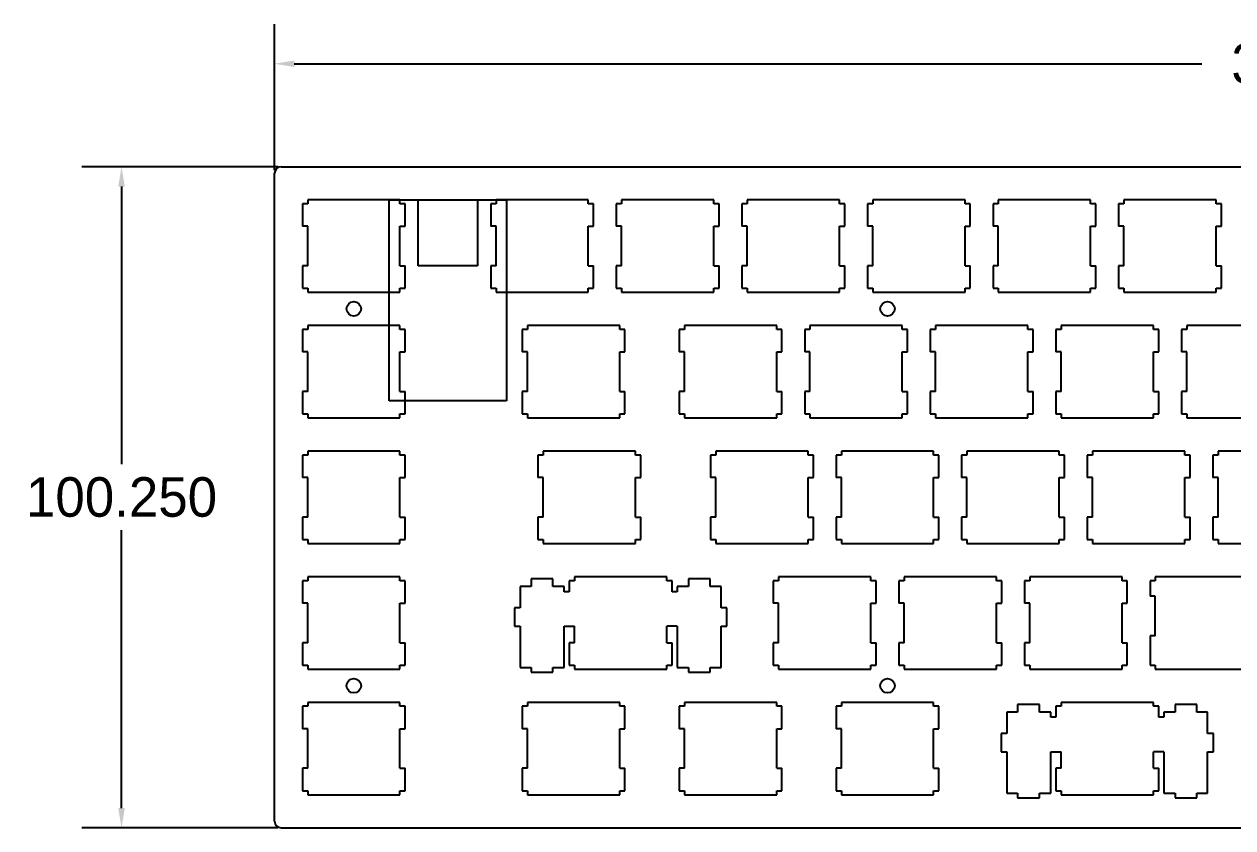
# Model space of a CAD drawing. Header units: inches. Extents: x 24 to 381, y 153 to 275.
# Drawn here: x 23.7 to 207, y 152.7 to 274.6 of the extents above; entities that cross this region are included whole.
import ezdxf

# ---------------------------------------------------------------- set-up
doc = ezdxf.new("R2010")
doc.units = ezdxf.units.IN
doc.header["$MEASUREMENT"] = 0
doc.header["$PDSIZE"] = -1
doc.layers.add('1', color=3, linetype='Continuous')
doc.dimstyles.new('Metric', dxfattribs={"dimtxt": 6, "dimasz": 3, "dimexe": 6, "dimexo": 0.5, "dimgap": 2, "dimtad": 0, "dimtih": 1, "dimtoh": 1, "dimdec": 3, "dimzin": 0, "dimdsep": 46, "dimtxsty": 'Standard', "dimcen": 0.09, "dimazin": 0, "dimtfac": 1, "dimtdec": 3, "dimtofl": 0, "dimtmove": 0, "dimatfit": 3, "dimfxl": 1, "dimtolj": 1, "dimtzin": 0, "dimarcsym": 0})

# ---------------------------------------------------------------- blocks, each defined once
blk = doc.blocks.new('*D26')
at = {"color": 0, "lineweight": -2, "transparency": 16777216}
for p, q in [((61.66, 252.47), (61.66, 274.59)), ((380.99, 252.47), (380.99, 274.59)), ((64.66, 268.59), (202.33, 268.59)), ((377.99, 268.59), (240.33, 268.59))]:
    blk.add_line(p, q, dxfattribs=at)
at = {"color": 0, "transparency": 16777216}
for points in [[(64.66, 269.09), (64.66, 268.09), (61.66, 268.59)], [(377.99, 269.09), (377.99, 268.09), (380.99, 268.59)]]:
    blk.add_solid(points, dxfattribs=at)
at = {"layer": 'Defpoints', "color": 0, "transparency": 16777216}
for p in [(380.99, 268.59), (61.66, 251.97), (380.99, 251.97)]:
    blk.add_point(p, dxfattribs=at)
at = {"color": 0, "transparency": 16777216, "insert": (221.33, 268.59), "char_height": 6, "attachment_point": 5}
blk.add_mtext('\\A1;319.325', dxfattribs=at)
blk = doc.blocks.new('*D27')
at = {"color": 0, "lineweight": -2, "transparency": 16777216}
for p, q in [((62.16, 252.97), (32.45, 252.97)), ((38.45, 249.97), (38.45, 207.85)), ((38.45, 155.72), (38.45, 197.85)), ((62.16, 152.72), (32.45, 152.72))]:
    blk.add_line(p, q, dxfattribs=at)
at = {"color": 0, "transparency": 16777216}
for points in [[(37.95, 249.97), (38.95, 249.97), (38.45, 252.97)], [(37.95, 155.72), (38.95, 155.72), (38.45, 152.72)]]:
    blk.add_solid(points, dxfattribs=at)
at = {"layer": 'Defpoints', "color": 0, "transparency": 16777216}
for p in [(62.66, 252.97), (38.45, 152.72), (62.66, 152.72)]:
    blk.add_point(p, dxfattribs=at)
at = {"color": 0, "transparency": 16777216, "insert": (38.45, 202.85), "char_height": 6, "attachment_point": 5}
blk.add_mtext('\\A1;100.250', dxfattribs=at)

msp = doc.modelspace()

# ---------------------------------------------------------------- linework, layer by layer
at = {"color": 0}
for p, q in [((61.6635, 153.7236), (61.6635, 251.9736)), ((62.6635, 252.9736), (379.9885, 252.9736)), ((66.6885, 247.9486), (66.6885, 247.3486)), ((80.6885, 247.9486), (66.6885, 247.9486)), ((80.6885, 247.3486), (80.6885, 247.9486)), ((95.2635, 247.9486), (95.2635, 247.3486)), ((109.2635, 247.9486), (95.2635, 247.9486)), ((109.2635, 247.3486), (109.2635, 247.9486)), ((128.3135, 247.9486), (114.3135, 247.9486)), ((114.3135, 247.9486), (114.3135, 247.3486)), ((128.3135, 247.3486), (128.3135, 247.9486)), ((133.3635, 247.9486), (133.3635, 247.3486)), ((147.3635, 247.9486), (133.3635, 247.9486)), ((147.3635, 247.3486), (147.3635, 247.9486)), ((152.4135, 247.9486), (152.4135, 247.3486)), ((166.4135, 247.9486), (152.4135, 247.9486)), ((166.4135, 247.3486), (166.4135, 247.9486)), ((171.4635, 247.9486), (171.4635, 247.3486)), ((185.4635, 247.9486), (171.4635, 247.9486)), ((185.4635, 247.3486), (185.4635, 247.9486)), ((204.5135, 247.9486), (190.5135, 247.9486)), ((190.5135, 247.9486), (190.5135, 247.3486)), ((204.5135, 247.3486), (204.5135, 247.9486)), ((66.6885, 247.3486), (65.8885, 247.3486)), ((65.8885, 247.3486), (65.8885, 243.9486)), ((81.4885, 247.3486), (80.6885, 247.3486)), ((81.4885, 243.9486), (81.4885, 247.3486)), ((94.4635, 247.3486), (94.4635, 243.9486)), ((95.2635, 247.3486), (94.4635, 247.3486)), ((110.0635, 247.3486), (109.2635, 247.3486)), ((110.0635, 243.9486), (110.0635, 247.3486)), ((114.3135, 247.3486), (113.5135, 247.3486)), ((113.5135, 247.3486), (113.5135, 243.9486)), ((129.1135, 247.3486), (128.3135, 247.3486)), ((129.1135, 243.9486), (129.1135, 247.3486)), ((132.5635, 247.3486), (132.5635, 243.9486)), ((133.3635, 247.3486), (132.5635, 247.3486)), ((148.1635, 247.3486), (147.3635, 247.3486)), ((148.1635, 243.9486), (148.1635, 247.3486)), ((151.6135, 247.3486), (151.6135, 243.9486)), ((152.4135, 247.3486), (151.6135, 247.3486)), ((167.2135, 247.3486), (166.4135, 247.3486)), ((167.2135, 243.9486), (167.2135, 247.3486)), ((170.6635, 247.3486), (170.6635, 243.9486)), ((171.4635, 247.3486), (170.6635, 247.3486)), ((186.2635, 247.3486), (185.4635, 247.3486)), ((186.2635, 243.9486), (186.2635, 247.3486)), ((190.5135, 247.3486), (189.7135, 247.3486)), ((189.7135, 247.3486), (189.7135, 243.9486)), ((205.3135, 247.3486), (204.5135, 247.3486)), ((205.3135, 243.9486), (205.3135, 247.3486)), ((65.8885, 237.9486), (65.8885, 234.5486)), ((81.4885, 234.5486), (81.4885, 237.9486)), ((94.4635, 237.9486), (94.4635, 234.5486)), ((110.0635, 234.5486), (110.0635, 237.9486)), ((113.5135, 237.9486), (113.5135, 234.5486)), ((129.1135, 234.5486), (129.1135, 237.9486)), ((132.5635, 237.9486), (132.5635, 234.5486)), ((148.1635, 234.5486), (148.1635, 237.9486)), ((151.6135, 237.9486), (151.6135, 234.5486)), ((167.2135, 234.5486), (167.2135, 237.9486)), ((170.6635, 237.9486), (170.6635, 234.5486)), ((186.2635, 234.5486), (186.2635, 237.9486)), ((189.7135, 237.9486), (189.7135, 234.5486)), ((205.3135, 234.5486), (205.3135, 237.9486)), ((65.8885, 234.5486), (66.6885, 234.5486)), ((66.6885, 234.5486), (66.6885, 233.9486)), ((66.6885, 233.9486), (80.6885, 233.9486)), ((80.6885, 233.9486), (80.6885, 234.5486)), ((80.6885, 234.5486), (81.4885, 234.5486)), ((94.4635, 234.5486), (95.2635, 234.5486)), ((95.2635, 234.5486), (95.2635, 233.9486)), ((95.2635, 233.9486), (109.2635, 233.9486)), ((109.2635, 233.9486), (109.2635, 234.5486)), ((109.2635, 234.5486), (110.0635, 234.5486)), ((113.5135, 234.5486), (114.3135, 234.5486)), ((114.3135, 234.5486), (114.3135, 233.9486)), ((114.3135, 233.9486), (128.3135, 233.9486)), ((128.3135, 234.5486), (129.1135, 234.5486)), ((128.3135, 233.9486), (128.3135, 234.5486)), ((132.5635, 234.5486), (133.3635, 234.5486)), ((133.3635, 234.5486), (133.3635, 233.9486)), ((133.3635, 233.9486), (147.3635, 233.9486)), ((147.3635, 233.9486), (147.3635, 234.5486)), ((147.3635, 234.5486), (148.1635, 234.5486)), ((151.6135, 234.5486), (152.4135, 234.5486)), ((152.4135, 234.5486), (152.4135, 233.9486)), ((152.4135, 233.9486), (166.4135, 233.9486)), ((166.4135, 233.9486), (166.4135, 234.5486)), ((166.4135, 234.5486), (167.2135, 234.5486)), ((170.6635, 234.5486), (171.4635, 234.5486)), ((171.4635, 234.5486), (171.4635, 233.9486)), ((171.4635, 233.9486), (185.4635, 233.9486)), ((185.4635, 233.9486), (185.4635, 234.5486)), ((185.4635, 234.5486), (186.2635, 234.5486)), ((189.7135, 234.5486), (190.5135, 234.5486)), ((190.5135, 234.5486), (190.5135, 233.9486)), ((190.5135, 233.9486), (204.5135, 233.9486)), ((204.5135, 234.5486), (205.3135, 234.5486)), ((204.5135, 233.9486), (204.5135, 234.5486)), ((66.6885, 228.2986), (65.8885, 228.2986)), ((65.8885, 228.2986), (65.8885, 224.8986)), ((66.6885, 228.8986), (66.6885, 228.2986)), ((80.6885, 228.8986), (66.6885, 228.8986)), ((80.6885, 228.2986), (80.6885, 228.8986)), ((81.4885, 228.2986), (80.6885, 228.2986)), ((81.4885, 224.8986), (81.4885, 228.2986)), ((99.226, 228.2986), (99.226, 224.8986)), ((100.026, 228.2986), (99.226, 228.2986)), ((100.026, 228.8986), (100.026, 228.2986)), ((114.026, 228.8986), (100.026, 228.8986)), ((114.026, 228.2986), (114.026, 228.8986)), ((114.826, 228.2986), (114.026, 228.2986)), ((114.826, 224.8986), (114.826, 228.2986)), ((123.0385, 228.2986), (123.0385, 224.8986)), ((123.8385, 228.2986), (123.0385, 228.2986)), ((123.8385, 228.8986), (123.8385, 228.2986)), ((137.8385, 228.8986), (123.8385, 228.8986)), ((137.8385, 228.2986), (137.8385, 228.8986)), ((138.6385, 228.2986), (137.8385, 228.2986)), ((138.6385, 224.8986), (138.6385, 228.2986)), ((142.0885, 228.2986), (142.0885, 224.8986)), ((142.8885, 228.2986), (142.0885, 228.2986)), ((142.8885, 228.8986), (142.8885, 228.2986)), ((156.8885, 228.8986), (142.8885, 228.8986)), ((156.8885, 228.2986), (156.8885, 228.8986)), ((157.6885, 228.2986), (156.8885, 228.2986)), ((157.6885, 224.8986), (157.6885, 228.2986)), ((161.9385, 228.2986), (161.1385, 228.2986)), ((161.1385, 228.2986), (161.1385, 224.8986)), ((161.9385, 228.8986), (161.9385, 228.2986)), ((175.9385, 228.8986), (161.9385, 228.8986)), ((175.9385, 228.2986), (175.9385, 228.8986)), ((176.7385, 228.2986), (175.9385, 228.2986)), ((176.7385, 224.8986), (176.7385, 228.2986)), ((180.9885, 228.2986), (180.1885, 228.2986)), ((180.1885, 228.2986), (180.1885, 224.8986)), ((194.9885, 228.8986), (180.9885, 228.8986)), ((180.9885, 228.8986), (180.9885, 228.2986)), ((194.9885, 228.2986), (194.9885, 228.8986)), ((195.7885, 228.2986), (194.9885, 228.2986)), ((195.7885, 224.8986), (195.7885, 228.2986)), ((199.2385, 228.2986), (199.2385, 224.8986)), ((200.0385, 228.2986), (199.2385, 228.2986)), ((214.0385, 228.8986), (200.0385, 228.8986)), ((200.0385, 228.8986), (200.0385, 228.2986)), ((65.8885, 218.8986), (65.8885, 215.4986)), ((81.4885, 215.4986), (81.4885, 218.8986)), ((99.226, 218.8986), (99.226, 215.4986)), ((114.826, 215.4986), (114.826, 218.8986)), ((123.0385, 218.8986), (123.0385, 215.4986)), ((138.6385, 215.4986), (138.6385, 218.8986)), ((142.0885, 218.8986), (142.0885, 215.4986)), ((157.6885, 215.4986), (157.6885, 218.8986)), ((161.1385, 218.8986), (161.1385, 215.4986)), ((176.7385, 215.4986), (176.7385, 218.8986)), ((180.1885, 218.8986), (180.1885, 215.4986)), ((195.7885, 215.4986), (195.7885, 218.8986)), ((199.2385, 218.8986), (199.2385, 215.4986)), ((65.8885, 215.4986), (66.6885, 215.4986)), ((66.6885, 215.4986), (66.6885, 214.8986)), ((66.6885, 214.8986), (80.6885, 214.8986)), ((80.6885, 215.4986), (81.4885, 215.4986)), ((80.6885, 214.8986), (80.6885, 215.4986)), ((99.226, 215.4986), (100.026, 215.4986)), ((100.026, 215.4986), (100.026, 214.8986)), ((100.026, 214.8986), (114.026, 214.8986)), ((114.026, 214.8986), (114.026, 215.4986)), ((114.026, 215.4986), (114.826, 215.4986)), ((123.0385, 215.4986), (123.8385, 215.4986)), ((123.8385, 215.4986), (123.8385, 214.8986)), ((123.8385, 214.8986), (137.8385, 214.8986)), ((137.8385, 214.8986), (137.8385, 215.4986)), ((137.8385, 215.4986), (138.6385, 215.4986)), ((142.0885, 215.4986), (142.8885, 215.4986)), ((142.8885, 215.4986), (142.8885, 214.8986)), ((142.8885, 214.8986), (156.8885, 214.8986)), ((156.8885, 214.8986), (156.8885, 215.4986)), ((156.8885, 215.4986), (157.6885, 215.4986)), ((161.1385, 215.4986), (161.9385, 215.4986)), ((161.9385, 215.4986), (161.9385, 214.8986)), ((161.9385, 214.8986), (175.9385, 214.8986)), ((175.9385, 214.8986), (175.9385, 215.4986)), ((175.9385, 215.4986), (176.7385, 215.4986)), ((180.1885, 215.4986), (180.9885, 215.4986)), ((180.9885, 215.4986), (180.9885, 214.8986)), ((180.9885, 214.8986), (194.9885, 214.8986)), ((194.9885, 215.4986), (195.7885, 215.4986)), ((194.9885, 214.8986), (194.9885, 215.4986)), ((199.2385, 215.4986), (200.0385, 215.4986)), ((200.0385, 215.4986), (200.0385, 214.8986)), ((200.0385, 214.8986), (214.0385, 214.8986)), ((66.6885, 209.2486), (65.8885, 209.2486)), ((65.8885, 209.2486), (65.8885, 205.8486)), ((80.6885, 209.8486), (66.6885, 209.8486)), ((66.6885, 209.8486), (66.6885, 209.2486)), ((80.6885, 209.2486), (80.6885, 209.8486)), ((81.4885, 209.2486), (80.6885, 209.2486)), ((81.4885, 205.8486), (81.4885, 209.2486)), ((101.6072, 209.2486), (101.6072, 205.8486)), ((102.4072, 209.2486), (101.6072, 209.2486)), ((116.4072, 209.8486), (102.4072, 209.8486)), ((102.4072, 209.8486), (102.4072, 209.2486)), ((116.4072, 209.2486), (116.4072, 209.8486)), ((117.2072, 209.2486), (116.4072, 209.2486)), ((117.2072, 205.8486), (117.2072, 209.2486)), ((127.801, 209.2486), (127.801, 205.8486)), ((128.601, 209.2486), (127.801, 209.2486)), ((128.601, 209.8486), (128.601, 209.2486)), ((142.601, 209.8486), (128.601, 209.8486)), ((142.601, 209.2486), (142.601, 209.8486)), ((143.401, 209.2486), (142.601, 209.2486)), ((143.401, 205.8486), (143.401, 209.2486)), ((147.651, 209.2486), (146.851, 209.2486)), ((146.851, 209.2486), (146.851, 205.8486)), ((147.651, 209.8486), (147.651, 209.2486)), ((161.651, 209.8486), (147.651, 209.8486)), ((161.651, 209.2486), (161.651, 209.8486)), ((162.451, 209.2486), (161.651, 209.2486)), ((162.451, 205.8486), (162.451, 209.2486)), ((165.901, 209.2486), (165.901, 205.8486)), ((166.701, 209.2486), (165.901, 209.2486)), ((166.701, 209.8486), (166.701, 209.2486)), ((180.701, 209.8486), (166.701, 209.8486)), ((180.701, 209.2486), (180.701, 209.8486)), ((181.501, 209.2486), (180.701, 209.2486)), ((181.501, 205.8486), (181.501, 209.2486)), ((185.751, 209.2486), (184.951, 209.2486)), ((184.951, 209.2486), (184.951, 205.8486)), ((199.751, 209.8486), (185.751, 209.8486)), ((185.751, 209.8486), (185.751, 209.2486)), ((199.751, 209.2486), (199.751, 209.8486)), ((200.551, 209.2486), (199.751, 209.2486)), ((200.551, 205.8486), (200.551, 209.2486)), ((204.001, 209.2486), (204.001, 205.8486)), ((204.801, 209.2486), (204.001, 209.2486)), ((218.801, 209.8486), (204.801, 209.8486)), ((204.801, 209.8486), (204.801, 209.2486)), ((65.8885, 199.8486), (65.8885, 196.4486)), ((81.4885, 196.4486), (81.4885, 199.8486)), ((101.6072, 199.8486), (101.6072, 196.4486)), ((117.2072, 196.4486), (117.2072, 199.8486)), ((127.801, 199.8486), (127.801, 196.4486)), ((143.401, 196.4486), (143.401, 199.8486)), ((146.851, 199.8486), (146.851, 196.4486)), ((162.451, 196.4486), (162.451, 199.8486)), ((165.901, 199.8486), (165.901, 196.4486)), ((181.501, 196.4486), (181.501, 199.8486)), ((184.951, 199.8486), (184.951, 196.4486)), ((200.551, 196.4486), (200.551, 199.8486)), ((204.001, 199.8486), (204.001, 196.4486)), ((65.8885, 196.4486), (66.6885, 196.4486)), ((66.6885, 196.4486), (66.6885, 195.8486)), ((80.6885, 196.4486), (81.4885, 196.4486)), ((80.6885, 195.8486), (80.6885, 196.4486)), ((101.6072, 196.4486), (102.4072, 196.4486)), ((102.4072, 196.4486), (102.4072, 195.8486)), ((116.4072, 196.4486), (117.2072, 196.4486)), ((116.4072, 195.8486), (116.4072, 196.4486)), ((127.801, 196.4486), (128.601, 196.4486)), ((128.601, 196.4486), (128.601, 195.8486)), ((142.601, 195.8486), (142.601, 196.4486)), ((142.601, 196.4486), (143.401, 196.4486)), ((146.851, 196.4486), (147.651, 196.4486)), ((147.651, 196.4486), (147.651, 195.8486)), ((161.651, 196.4486), (162.451, 196.4486)), ((161.651, 195.8486), (161.651, 196.4486)), ((165.901, 196.4486), (166.701, 196.4486)), ((166.701, 196.4486), (166.701, 195.8486)), ((180.701, 195.8486), (180.701, 196.4486)), ((180.701, 196.4486), (181.501, 196.4486)), ((184.951, 196.4486), (185.751, 196.4486)), ((185.751, 196.4486), (185.751, 195.8486)), ((199.751, 196.4486), (200.551, 196.4486)), ((199.751, 195.8486), (199.751, 196.4486)), ((204.001, 196.4486), (204.801, 196.4486)), ((204.801, 196.4486), (204.801, 195.8486)), ((66.6885, 195.8486), (80.6885, 195.8486)), ((102.4072, 195.8486), (116.4072, 195.8486)), ((128.601, 195.8486), (142.601, 195.8486)), ((147.651, 195.8486), (161.651, 195.8486)), ((166.701, 195.8486), (180.701, 195.8486)), ((185.751, 195.8486), (199.751, 195.8486)), ((204.801, 195.8486), (218.801, 195.8486)), ((80.6885, 190.7986), (66.6885, 190.7986)), ((66.6885, 190.7986), (66.6885, 190.1986)), ((80.6885, 190.1986), (80.6885, 190.7986)), ((121.1697, 190.7986), (107.1697, 190.7986)), ((107.1697, 190.7986), (107.1697, 190.1986)), ((121.1697, 190.1986), (121.1697, 190.7986)), ((152.126, 190.7986), (138.126, 190.7986)), ((138.126, 190.7986), (138.126, 190.1986)), ((152.126, 190.1986), (152.126, 190.7986)), ((157.176, 190.7986), (157.176, 190.1986)), ((171.176, 190.7986), (157.176, 190.7986)), ((171.176, 190.1986), (171.176, 190.7986)), ((190.226, 190.7986), (176.226, 190.7986)), ((176.226, 190.7986), (176.226, 190.1986)), ((190.226, 190.1986), (190.226, 190.7986)), ((209.276, 190.7986), (195.276, 190.7986)), ((195.276, 190.7986), (195.276, 190.1986)), ((66.6885, 190.1986), (65.8885, 190.1986)), ((65.8885, 190.1986), (65.8885, 186.7986)), ((81.4885, 190.1986), (80.6885, 190.1986)), ((81.4885, 186.7986), (81.4885, 190.1986)), ((98.9447, 189.3286), (98.9447, 186.0986)), ((100.5697, 189.3286), (98.9447, 189.3286)), ((100.5697, 190.4786), (100.5697, 189.3286)), ((103.8697, 190.4786), (100.5697, 190.4786)), ((103.8697, 189.3286), (103.8697, 190.4786)), ((105.5947, 189.3286), (103.8697, 189.3286)), ((105.5947, 188.5286), (105.5947, 189.3286)), ((106.3697, 190.1986), (106.3697, 188.5286)), ((107.1697, 190.1986), (106.3697, 190.1986)), ((121.9697, 190.1986), (121.1697, 190.1986)), ((121.9697, 188.5286), (121.9697, 190.1986)), ((124.4697, 189.3286), (122.7447, 189.3286)), ((122.7447, 189.3286), (122.7447, 188.5286)), ((127.7697, 190.4786), (124.4697, 190.4786)), ((124.4697, 190.4786), (124.4697, 189.3286)), ((127.7697, 189.3286), (127.7697, 190.4786)), ((129.3947, 189.3286), (127.7697, 189.3286)), ((129.3947, 186.0986), (129.3947, 189.3286)), ((138.126, 190.1986), (137.326, 190.1986)), ((137.326, 190.1986), (137.326, 186.7986)), ((152.926, 190.1986), (152.126, 190.1986)), ((152.926, 186.7986), (152.926, 190.1986)), ((157.176, 190.1986), (156.376, 190.1986)), ((156.376, 190.1986), (156.376, 186.7986)), ((171.976, 190.1986), (171.176, 190.1986)), ((171.976, 186.7986), (171.976, 190.1986)), ((175.426, 190.1986), (175.426, 186.7986)), ((176.226, 190.1986), (175.426, 190.1986)), ((191.026, 190.1986), (190.226, 190.1986)), ((191.026, 186.7986), (191.026, 190.1986)), ((194.476, 190.1986), (194.476, 187.8384)), ((195.276, 190.1986), (194.476, 190.1986)), ((106.3697, 188.5286), (105.5947, 188.5286)), ((122.7447, 188.5286), (121.9697, 188.5286)), ((98.0697, 186.0986), (98.0697, 183.2986)), ((98.9447, 186.0986), (98.0697, 186.0986)), ((130.2697, 186.0986), (129.3947, 186.0986)), ((130.2697, 183.2986), (130.2697, 186.0986)), ((98.0697, 183.2986), (98.9447, 183.2986)), ((98.9447, 183.2986), (98.9447, 177.0286)), ((105.5947, 177.0286), (105.5947, 183.2986)), ((122.7447, 183.2986), (122.7447, 177.0286)), ((129.3947, 177.0286), (129.3947, 183.2986)), ((129.3947, 183.2986), (130.2697, 183.2986)), ((194.476, 181.8384), (194.476, 177.3986)), ((65.8885, 180.7986), (65.8885, 177.3986)), ((81.4885, 177.3986), (81.4885, 180.7986)), ((106.3697, 180.7986), (106.3697, 177.3986)), ((121.9697, 177.3986), (121.9697, 180.7986)), ((137.326, 180.7986), (137.326, 177.3986)), ((152.926, 177.3986), (152.926, 180.7986)), ((156.376, 180.7986), (156.376, 177.3986)), ((171.976, 177.3986), (171.976, 180.7986)), ((175.426, 180.7986), (175.426, 177.3986)), ((191.026, 177.3986), (191.026, 180.7986)), ((65.8885, 177.3986), (66.6885, 177.3986)), ((66.6885, 177.3986), (66.6885, 176.7986)), ((66.6885, 176.7986), (80.6885, 176.7986)), ((80.6885, 177.3986), (81.4885, 177.3986)), ((80.6885, 176.7986), (80.6885, 177.3986)), ((98.9447, 177.0286), (100.5697, 177.0286)), ((100.5697, 177.0286), (100.5697, 176.3286)), ((100.5697, 176.3286), (103.8697, 176.3286)), ((103.8697, 177.0286), (105.5947, 177.0286)), ((103.8697, 176.3286), (103.8697, 177.0286)), ((106.3697, 177.3986), (107.1697, 177.3986)), ((107.1697, 177.3986), (107.1697, 176.7986)), ((107.1697, 176.7986), (121.1697, 176.7986)), ((121.1697, 177.3986), (121.9697, 177.3986)), ((121.1697, 176.7986), (121.1697, 177.3986)), ((122.7447, 177.0286), (124.4697, 177.0286)), ((124.4697, 177.0286), (124.4697, 176.3286)), ((124.4697, 176.3286), (127.7697, 176.3286)), ((127.7697, 176.3286), (127.7697, 177.0286)), ((127.7697, 177.0286), (129.3947, 177.0286)), ((137.326, 177.3986), (138.126, 177.3986)), ((138.126, 177.3986), (138.126, 176.7986)), ((138.126, 176.7986), (152.126, 176.7986)), ((152.126, 177.3986), (152.926, 177.3986)), ((152.126, 176.7986), (152.126, 177.3986)), ((156.376, 177.3986), (157.176, 177.3986)), ((157.176, 177.3986), (157.176, 176.7986)), ((157.176, 176.7986), (171.176, 176.7986)), ((171.176, 176.7986), (171.176, 177.3986)), ((171.176, 177.3986), (171.976, 177.3986)), ((175.426, 177.3986), (176.226, 177.3986)), ((176.226, 177.3986), (176.226, 176.7986)), ((176.226, 176.7986), (190.226, 176.7986)), ((190.226, 176.7986), (190.226, 177.3986)), ((190.226, 177.3986), (191.026, 177.3986)), ((194.476, 177.3986), (195.276, 177.3986)), ((195.276, 177.3986), (195.276, 176.7986)), ((195.276, 176.7986), (209.276, 176.7986)), ((65.8885, 171.1486), (65.8885, 167.7486)), ((66.6885, 171.1486), (65.8885, 171.1486)), ((66.6885, 171.7486), (66.6885, 171.1486)), ((80.6885, 171.7486), (66.6885, 171.7486)), ((80.6885, 171.1486), (80.6885, 171.7486)), ((81.4885, 171.1486), (80.6885, 171.1486)), ((81.4885, 167.7486), (81.4885, 171.1486)), ((99.226, 171.1486), (99.226, 167.7486)), ((100.026, 171.1486), (99.226, 171.1486)), ((100.026, 171.7486), (100.026, 171.1486)), ((114.026, 171.7486), (100.026, 171.7486)), ((114.026, 171.1486), (114.026, 171.7486)), ((114.826, 171.1486), (114.026, 171.1486)), ((114.826, 167.7486), (114.826, 171.1486)), ((123.8385, 171.1486), (123.0385, 171.1486)), ((123.0385, 171.1486), (123.0385, 167.7486)), ((123.8385, 171.7486), (123.8385, 171.1486)), ((137.8385, 171.7486), (123.8385, 171.7486)), ((137.8385, 171.1486), (137.8385, 171.7486)), ((138.6385, 171.1486), (137.8385, 171.1486)), ((138.6385, 167.7486), (138.6385, 171.1486)), ((147.651, 171.1486), (146.851, 171.1486)), ((146.851, 171.1486), (146.851, 167.7486)), ((161.651, 171.7486), (147.651, 171.7486)), ((147.651, 171.7486), (147.651, 171.1486)), ((161.651, 171.1486), (161.651, 171.7486)), ((162.451, 171.1486), (161.651, 171.1486)), ((162.451, 167.7486), (162.451, 171.1486)), ((174.3885, 171.4286), (174.3885, 170.2786)), ((177.6885, 171.4286), (174.3885, 171.4286)), ((177.6885, 170.2786), (177.6885, 171.4286)), ((180.1885, 171.1486), (180.1885, 169.4786)), ((180.9885, 171.1486), (180.1885, 171.1486)), ((194.9885, 171.7486), (180.9885, 171.7486)), ((180.9885, 171.7486), (180.9885, 171.1486)), ((194.9885, 171.1486), (194.9885, 171.7486)), ((195.7885, 171.1486), (194.9885, 171.1486)), ((195.7885, 169.4786), (195.7885, 171.1486)), ((201.5885, 171.4286), (198.2885, 171.4286)), ((198.2885, 171.4286), (198.2885, 170.2786)), ((201.5885, 170.2786), (201.5885, 171.4286)), ((172.7635, 170.2786), (172.7635, 167.0486)), ((174.3885, 170.2786), (172.7635, 170.2786)), ((179.4135, 170.2786), (177.6885, 170.2786)), ((179.4135, 169.4786), (179.4135, 170.2786)), ((180.1885, 169.4786), (179.4135, 169.4786)), ((196.5635, 169.4786), (195.7885, 169.4786)), ((198.2885, 170.2786), (196.5635, 170.2786)), ((196.5635, 170.2786), (196.5635, 169.4786)), ((203.2135, 170.2786), (201.5885, 170.2786)), ((203.2135, 167.0486), (203.2135, 170.2786)), ((171.8885, 167.0486), (171.8885, 164.2486)), ((172.7635, 167.0486), (171.8885, 167.0486)), ((204.0885, 167.0486), (203.2135, 167.0486)), ((204.0885, 164.2486), (204.0885, 167.0486)), ((171.8885, 164.2486), (172.7635, 164.2486)), ((172.7635, 164.2486), (172.7635, 157.9786)), ((179.4135, 157.9786), (179.4135, 164.2486)), ((196.5635, 164.2486), (196.5635, 157.9786)), ((203.2135, 157.9786), (203.2135, 164.2486)), ((203.2135, 164.2486), (204.0885, 164.2486)), ((65.8885, 161.7486), (65.8885, 158.3486)), ((81.4885, 158.3486), (81.4885, 161.7486)), ((99.226, 161.7486), (99.226, 158.3486)), ((114.826, 158.3486), (114.826, 161.7486)), ((123.0385, 161.7486), (123.0385, 158.3486)), ((138.6385, 158.3486), (138.6385, 161.7486)), ((146.851, 161.7486), (146.851, 158.3486)), ((162.451, 158.3486), (162.451, 161.7486)), ((180.1885, 161.7486), (180.1885, 158.3486)), ((195.7885, 158.3486), (195.7885, 161.7486)), ((65.8885, 158.3486), (66.6885, 158.3486)), ((66.6885, 158.3486), (66.6885, 157.7486)), ((66.6885, 157.7486), (80.6885, 157.7486)), ((80.6885, 157.7486), (80.6885, 158.3486)), ((80.6885, 158.3486), (81.4885, 158.3486)), ((99.226, 158.3486), (100.026, 158.3486)), ((100.026, 158.3486), (100.026, 157.7486)), ((100.026, 157.7486), (114.026, 157.7486)), ((114.026, 157.7486), (114.026, 158.3486)), ((114.026, 158.3486), (114.826, 158.3486)), ((123.0385, 158.3486), (123.8385, 158.3486)), ((123.8385, 158.3486), (123.8385, 157.7486)), ((123.8385, 157.7486), (137.8385, 157.7486)), ((137.8385, 158.3486), (138.6385, 158.3486)), ((137.8385, 157.7486), (137.8385, 158.3486)), ((146.851, 158.3486), (147.651, 158.3486)), ((147.651, 158.3486), (147.651, 157.7486)), ((147.651, 157.7486), (161.651, 157.7486)), ((161.651, 158.3486), (162.451, 158.3486)), ((161.651, 157.7486), (161.651, 158.3486)), ((172.7635, 157.9786), (174.3885, 157.9786)), ((174.3885, 157.9786), (174.3885, 157.2786)), ((177.6885, 157.9786), (179.4135, 157.9786)), ((177.6885, 157.2786), (177.6885, 157.9786)), ((180.1885, 158.3486), (180.9885, 158.3486)), ((180.9885, 158.3486), (180.9885, 157.7486)), ((180.9885, 157.7486), (194.9885, 157.7486)), ((194.9885, 158.3486), (195.7885, 158.3486)), ((194.9885, 157.7486), (194.9885, 158.3486)), ((196.5635, 157.9786), (198.2885, 157.9786)), ((198.2885, 157.9786), (198.2885, 157.2786)), ((201.5885, 157.2786), (201.5885, 157.9786)), ((201.5885, 157.9786), (203.2135, 157.9786)), ((174.3885, 157.2786), (177.6885, 157.2786)), ((198.2885, 157.2786), (201.5885, 157.2786)), ((62.6635, 152.7236), (379.9885, 152.7236))]:
    msp.add_line(p, q, dxfattribs=at)
for p, q in [((66.6885, 243.9486), (65.8885, 243.9486)), ((66.6885, 237.9486), (66.6885, 243.9486)), ((80.6885, 237.9486), (80.6885, 243.9486)), ((80.6885, 243.9486), (81.4885, 243.9486)), ((95.2635, 243.9486), (94.4635, 243.9486)), ((95.2635, 237.9486), (95.2635, 243.9486)), ((109.2635, 237.9486), (109.2635, 243.9486)), ((109.2635, 243.9486), (110.0635, 243.9486)), ((114.3135, 243.9486), (113.5135, 243.9486)), ((114.3135, 237.9486), (114.3135, 243.9486)), ((128.3135, 237.9486), (128.3135, 243.9486)), ((128.3135, 243.9486), (129.1135, 243.9486)), ((133.3635, 243.9486), (132.5635, 243.9486)), ((133.3635, 237.9486), (133.3635, 243.9486)), ((147.3635, 237.9486), (147.3635, 243.9486)), ((147.3635, 243.9486), (148.1635, 243.9486)), ((152.4135, 243.9486), (151.6135, 243.9486)), ((152.4135, 237.9486), (152.4135, 243.9486)), ((166.4135, 237.9486), (166.4135, 243.9486)), ((166.4135, 243.9486), (167.2135, 243.9486)), ((171.4635, 243.9486), (170.6635, 243.9486)), ((171.4635, 237.9486), (171.4635, 243.9486)), ((185.4635, 237.9486), (185.4635, 243.9486)), ((185.4635, 243.9486), (186.2635, 243.9486)), ((190.5135, 243.9486), (189.7135, 243.9486)), ((190.5135, 237.9486), (190.5135, 243.9486)), ((204.5135, 237.9486), (204.5135, 243.9486)), ((204.5135, 243.9486), (205.3135, 243.9486)), ((66.6885, 237.9486), (65.8885, 237.9486)), ((80.6885, 237.9486), (81.4885, 237.9486)), ((95.2635, 237.9486), (94.4635, 237.9486)), ((109.2635, 237.9486), (110.0635, 237.9486)), ((114.3135, 237.9486), (113.5135, 237.9486)), ((128.3135, 237.9486), (129.1135, 237.9486)), ((133.3635, 237.9486), (132.5635, 237.9486)), ((147.3635, 237.9486), (148.1635, 237.9486)), ((152.4135, 237.9486), (151.6135, 237.9486)), ((166.4135, 237.9486), (167.2135, 237.9486)), ((171.4635, 237.9486), (170.6635, 237.9486)), ((185.4635, 237.9486), (186.2635, 237.9486)), ((190.5135, 237.9486), (189.7135, 237.9486)), ((204.5135, 237.9486), (205.3135, 237.9486)), ((66.6885, 224.8986), (65.8885, 224.8986)), ((66.6885, 218.8986), (66.6885, 224.8986)), ((80.6885, 218.8986), (80.6885, 224.8986)), ((80.6885, 224.8986), (81.4885, 224.8986)), ((100.026, 224.8986), (99.226, 224.8986)), ((100.026, 218.8986), (100.026, 224.8986)), ((114.026, 218.8986), (114.026, 224.8986)), ((114.026, 224.8986), (114.826, 224.8986)), ((123.8385, 224.8986), (123.0385, 224.8986)), ((123.8385, 218.8986), (123.8385, 224.8986)), ((137.8385, 218.8986), (137.8385, 224.8986)), ((137.8385, 224.8986), (138.6385, 224.8986)), ((142.8885, 224.8986), (142.0885, 224.8986)), ((142.8885, 218.8986), (142.8885, 224.8986)), ((156.8885, 218.8986), (156.8885, 224.8986)), ((156.8885, 224.8986), (157.6885, 224.8986)), ((161.9385, 224.8986), (161.1385, 224.8986)), ((161.9385, 218.8986), (161.9385, 224.8986)), ((175.9385, 218.8986), (175.9385, 224.8986)), ((175.9385, 224.8986), (176.7385, 224.8986)), ((180.9885, 224.8986), (180.1885, 224.8986)), ((180.9885, 218.8986), (180.9885, 224.8986)), ((194.9885, 218.8986), (194.9885, 224.8986)), ((194.9885, 224.8986), (195.7885, 224.8986)), ((200.0385, 224.8986), (199.2385, 224.8986)), ((200.0385, 218.8986), (200.0385, 224.8986)), ((66.6885, 218.8986), (65.8885, 218.8986)), ((80.6885, 218.8986), (81.4885, 218.8986)), ((100.026, 218.8986), (99.226, 218.8986)), ((114.026, 218.8986), (114.826, 218.8986)), ((123.8385, 218.8986), (123.0385, 218.8986)), ((137.8385, 218.8986), (138.6385, 218.8986)), ((142.8885, 218.8986), (142.0885, 218.8986)), ((156.8885, 218.8986), (157.6885, 218.8986)), ((161.9385, 218.8986), (161.1385, 218.8986)), ((175.9385, 218.8986), (176.7385, 218.8986)), ((180.9885, 218.8986), (180.1885, 218.8986)), ((194.9885, 218.8986), (195.7885, 218.8986)), ((200.0385, 218.8986), (199.2385, 218.8986)), ((66.6885, 205.8486), (65.8885, 205.8486)), ((66.6885, 199.8486), (66.6885, 205.8486)), ((80.6885, 199.8486), (80.6885, 205.8486)), ((80.6885, 205.8486), (81.4885, 205.8486)), ((102.4072, 205.8486), (101.6072, 205.8486)), ((102.4072, 199.8486), (102.4072, 205.8486)), ((116.4072, 199.8486), (116.4072, 205.8486)), ((116.4072, 205.8486), (117.2072, 205.8486)), ((128.601, 205.8486), (127.801, 205.8486)), ((128.601, 199.8486), (128.601, 205.8486)), ((142.601, 199.8486), (142.601, 205.8486)), ((142.601, 205.8486), (143.401, 205.8486)), ((147.651, 205.8486), (146.851, 205.8486)), ((147.651, 199.8486), (147.651, 205.8486)), ((161.651, 199.8486), (161.651, 205.8486)), ((161.651, 205.8486), (162.451, 205.8486)), ((166.701, 205.8486), (165.901, 205.8486)), ((166.701, 199.8486), (166.701, 205.8486)), ((180.701, 199.8486), (180.701, 205.8486)), ((180.701, 205.8486), (181.501, 205.8486)), ((185.751, 205.8486), (184.951, 205.8486)), ((185.751, 199.8486), (185.751, 205.8486)), ((199.751, 199.8486), (199.751, 205.8486)), ((199.751, 205.8486), (200.551, 205.8486)), ((204.801, 205.8486), (204.001, 205.8486)), ((204.801, 199.8486), (204.801, 205.8486)), ((66.6885, 199.8486), (65.8885, 199.8486)), ((80.6885, 199.8486), (81.4885, 199.8486)), ((102.4072, 199.8486), (101.6072, 199.8486)), ((116.4072, 199.8486), (117.2072, 199.8486)), ((128.601, 199.8486), (127.801, 199.8486)), ((142.601, 199.8486), (143.401, 199.8486)), ((147.651, 199.8486), (146.851, 199.8486)), ((161.651, 199.8486), (162.451, 199.8486)), ((166.701, 199.8486), (165.901, 199.8486)), ((180.701, 199.8486), (181.501, 199.8486)), ((185.751, 199.8486), (184.951, 199.8486)), ((199.751, 199.8486), (200.551, 199.8486)), ((204.801, 199.8486), (204.001, 199.8486)), ((195.276, 187.8384), (194.476, 187.8384)), ((195.276, 181.8384), (195.276, 187.8384)), ((66.6885, 186.7986), (65.8885, 186.7986)), ((66.6885, 180.7986), (66.6885, 186.7986)), ((80.6885, 180.7986), (80.6885, 186.7986)), ((80.6885, 186.7986), (81.4885, 186.7986)), ((138.126, 186.7986), (137.326, 186.7986)), ((138.126, 180.7986), (138.126, 186.7986)), ((152.126, 180.7986), (152.126, 186.7986)), ((152.126, 186.7986), (152.926, 186.7986)), ((157.176, 186.7986), (156.376, 186.7986)), ((157.176, 180.7986), (157.176, 186.7986)), ((171.176, 180.7986), (171.176, 186.7986)), ((171.176, 186.7986), (171.976, 186.7986)), ((176.226, 186.7986), (175.426, 186.7986)), ((176.226, 180.7986), (176.226, 186.7986)), ((190.226, 180.7986), (190.226, 186.7986)), ((190.226, 186.7986), (191.026, 186.7986)), ((105.5947, 183.2986), (107.1697, 183.2986)), ((107.1697, 180.7986), (107.1697, 183.2986)), ((121.1697, 180.7986), (121.1697, 183.2986)), ((122.7447, 183.2986), (121.1697, 183.2986)), ((195.276, 181.8384), (194.476, 181.8384)), ((66.6885, 180.7986), (65.8885, 180.7986)), ((80.6885, 180.7986), (81.4885, 180.7986)), ((107.1697, 180.7986), (106.3697, 180.7986)), ((121.1697, 180.7986), (121.9697, 180.7986)), ((138.126, 180.7986), (137.326, 180.7986)), ((152.126, 180.7986), (152.926, 180.7986)), ((157.176, 180.7986), (156.376, 180.7986)), ((171.176, 180.7986), (171.976, 180.7986)), ((176.226, 180.7986), (175.426, 180.7986)), ((190.226, 180.7986), (191.026, 180.7986)), ((66.6885, 167.7486), (65.8885, 167.7486)), ((66.6885, 161.7486), (66.6885, 167.7486)), ((80.6885, 161.7486), (80.6885, 167.7486)), ((80.6885, 167.7486), (81.4885, 167.7486)), ((100.026, 167.7486), (99.226, 167.7486)), ((100.026, 161.7486), (100.026, 167.7486)), ((114.026, 161.7486), (114.026, 167.7486)), ((114.026, 167.7486), (114.826, 167.7486)), ((123.8385, 167.7486), (123.0385, 167.7486)), ((123.8385, 161.7486), (123.8385, 167.7486)), ((137.8385, 161.7486), (137.8385, 167.7486)), ((137.8385, 167.7486), (138.6385, 167.7486)), ((147.651, 167.7486), (146.851, 167.7486)), ((147.651, 161.7486), (147.651, 167.7486)), ((161.651, 161.7486), (161.651, 167.7486)), ((161.651, 167.7486), (162.451, 167.7486)), ((179.4135, 164.2486), (180.9885, 164.2486)), ((180.9885, 161.7486), (180.9885, 164.2486)), ((194.9885, 161.7486), (194.9885, 164.2486)), ((196.5635, 164.2486), (194.9885, 164.2486)), ((66.6885, 161.7486), (65.8885, 161.7486)), ((80.6885, 161.7486), (81.4885, 161.7486)), ((100.026, 161.7486), (99.226, 161.7486)), ((114.026, 161.7486), (114.826, 161.7486)), ((123.8385, 161.7486), (123.0385, 161.7486)), ((137.8385, 161.7486), (138.6385, 161.7486)), ((147.651, 161.7486), (146.851, 161.7486)), ((161.651, 161.7486), (162.451, 161.7486)), ((180.9885, 161.7486), (180.1885, 161.7486)), ((194.9885, 161.7486), (195.7885, 161.7486))]:
    msp.add_line(p, q)
at = {"linetype": 'Continuous'}
for centre in [(73.6885, 231.4236), (154.651, 231.4236), (73.6885, 174.2736), (154.651, 174.2736)]:
    msp.add_circle(centre, 1.1, dxfattribs=at)
at = {"color": 0}
for centre, start, end in [((62.6635, 251.9736), 90, 180), ((62.6635, 153.7236), 180, 270)]:
    msp.add_arc(centre, 1, start, end, dxfattribs=at)
at = {"layer": '1'}
for p, q in [((79.076, 247.9486), (96.876, 247.9486)), ((79.076, 217.4486), (79.076, 247.9486)), ((80.6885, 247.9486), (95.2635, 247.9486)), ((83.476, 237.9486), (83.476, 247.9486)), ((92.476, 247.9486), (92.476, 237.9486)), ((96.876, 247.9486), (96.876, 217.4486)), ((92.476, 237.9486), (83.476, 237.9486)), ((96.876, 217.4486), (79.076, 217.4486))]:
    msp.add_line(p, q, dxfattribs=at)

# ---------------------------------------------------------------- dimensions: what is measured, and where the dimension line sits
dim = msp.add_linear_dim(base=(380.9885, 268.5905), p1=(61.6635, 251.9736), p2=(380.9885, 251.9736), dimstyle='Metric')
dim.commit()
dim.dimension.update_dxf_attribs({"geometry": '*D26', "text_midpoint": (221.326, 268.5905)})
dim = msp.add_linear_dim(base=(38.4469, 152.7236), p1=(62.6635, 252.9736), p2=(62.6635, 152.7236), angle=90, dimstyle='Metric')
dim.commit()
dim.dimension.update_dxf_attribs({"geometry": '*D27', "text_midpoint": (38.4469, 202.8486)})

doc.saveas('drawing.dxf')
